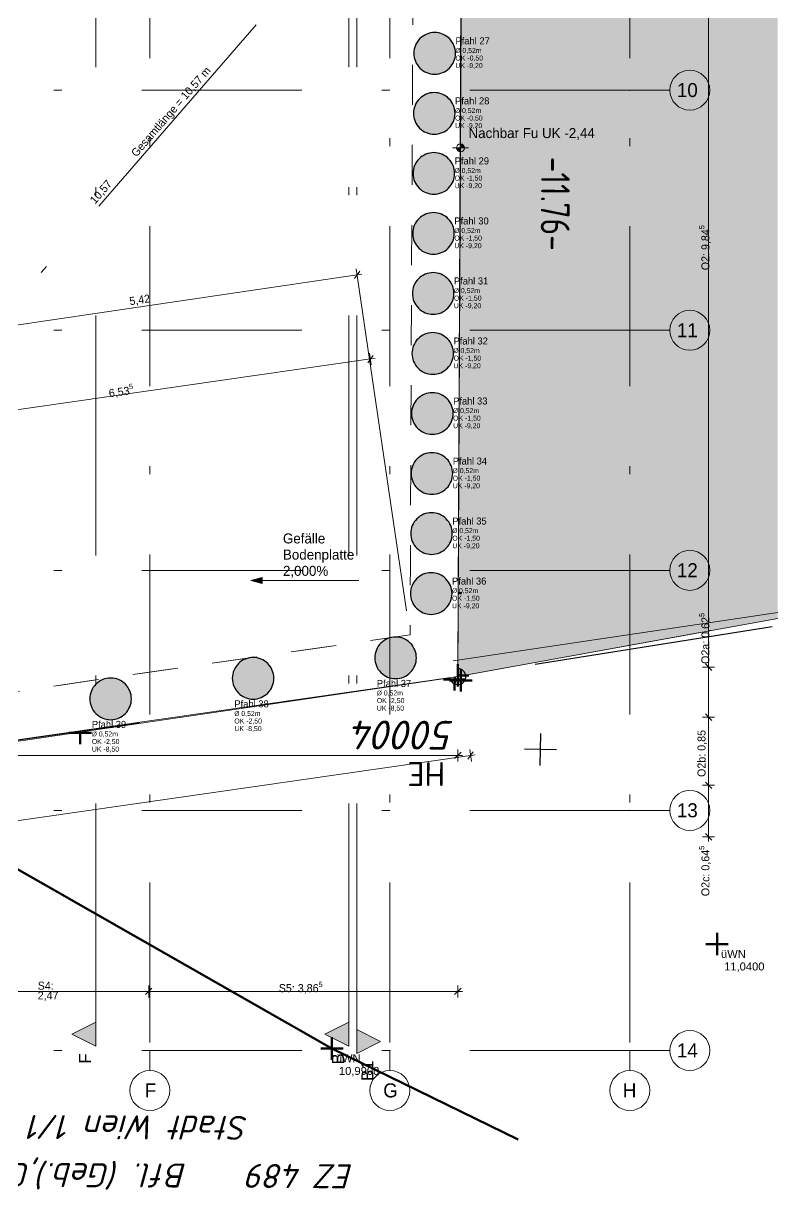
# Model space of a CAD drawing. Header units: metres. Extents: x -14 to 456, y -38 to 65.
# Drawn here: x 13.42 to 22.85, y -37.74 to -23.16 of the extents above; entities that cross this region are included whole.
import ezdxf

# ---------------------------------------------------------------- set-up
doc = ezdxf.new("R2010")
doc.units = ezdxf.units.M
doc.header["$MEASUREMENT"] = 0
for name, pattern in [('Achse', [0.004, 0.002, -0.001, 0, -0.001]), ('Grenzlinie', [0.008, 0.003, -0.005]), ('Kanal', [0.005, 0.003, -0.001, 0, -0.001]), ('Schnittlinie', [0.006, 0.003, -0.0015, 0, -0.0015]), ('Strichliert_1_-1', [2, 1, -1]), ('Untersicht', [0.001, 0.0005, -0.0005])]:
    doc.linetypes.add(name, pattern=pattern)
for name, color, linetype in [('-2._Grundriss Schickerschacht PP_3_000 Achsraster', 7, 'Continuous'), ('-2._Grundriss Schickerschacht PP_3_111 Bohrpfahl - ReGeBe', 7, 'Continuous'), ('-2._Grundriss Schickerschacht PP_3_260 Fundament', 7, 'Continuous'), ('-2._Grundriss Schickerschacht PP_3_611 Entwässerung', 7, 'Continuous'), ('-2._Grundriss Schickerschacht PP_3_725 Nachbarbebauung', 7, 'Continuous'), ('-2._Grundriss Schickerschacht PP_3_730_DKM_Grenzen', 7, 'Continuous'), ('-2._Grundriss Schickerschacht PP_3_851 Marker Schnitt', 7, 'Continuous'), ('-2._Grundriss Schickerschacht PP_3_910 Allgemein Lageplan Höhen', 7, 'Continuous'), ('-2._Grundriss Schickerschacht PP_3_950 Polierplan Bemaßung', 7, 'Continuous'), ('-2._Grundriss Schickerschacht PP_3_Bauwerke_Dachlinie', 7, 'Continuous'), ('-2._Grundriss Schickerschacht PP_3_Bauwerke_Mauer', 7, 'Continuous'), ('-2._Grundriss Schickerschacht PP_3_Bemaßen_Sperrmaß 2D', 7, 'Continuous'), ('-2._Grundriss Schickerschacht PP_3_Gelände_Geländepunkt', 7, 'Continuous'), ('-2._Grundriss Schickerschacht PP_3_Kataster Benützungsabschnitte_Straßenverkehrsanlage', 7, 'Continuous'), ('-2._Grundriss Schickerschacht PP_3_Kataster Grenzen_Gebäudegrenze (Hausgrenze) aus Luftbildauswertung', 7, 'Continuous'), ('-2._Grundriss Schickerschacht PP_3_Kataster Grenzen_Grundstücksgrenze', 7, 'Continuous'), ('-2._Grundriss Schickerschacht PP_3_Kataster Grenzpunkte_Grenzpunkt (GP) Hausecke', 7, 'Continuous'), ('-2._Grundriss Schickerschacht PP_3_Kataster Grenzpunkte_Grenzpunkt (GP) Hausecke_Kennzeichen', 7, 'Continuous'), ('-2._Grundriss Schickerschacht PP_3_Kataster Grenzpunkte_Grenzpunkt (GP) Hausecke_Punktnummer', 7, 'Continuous'), ('-2._Grundriss Schickerschacht PP_3_Kataster Grundstücke_Grundstück', 7, 'Continuous'), ('-2._Grundriss Schickerschacht PP_3_Kataster Grundstücke_Grundstück_Eigentümer', 7, 'Continuous'), ('-2._Grundriss Schickerschacht PP_3_Layout_Hektarmarke', 7, 'Continuous'), ('-2._Grundriss Schickerschacht PP_3_Neubau_840 Baulinien', 7, 'Continuous'), ('-2._Grundriss Schickerschacht PP_3_Straßenverkehr_Situationslinie', 7, 'Continuous')]:
    doc.layers.add(name, color=color, linetype=linetype)
doc.styles.add('ERSTELLTER_STIL_1', font='arial.ttf')
doc.styles.add('ERSTELLTER_STIL_2', font='isocpeur.ttf')
doc.styles.add('ERSTELLTER_STIL_3', font='isocpeur.ttf')
doc.styles.add('ERSTELLTER_STIL_4', font='isocpeur.ttf', dxfattribs={"width": 0.8})
doc.styles.add('ERSTELLTER_STIL_6', font='')
doc.styles.get('ERSTELLTER_STIL_6').set_extended_font_data('Eurostile')
doc.linetypes.add('Grenze Grundstück', pattern='A,0,[3,415_260415_PP_VA_1_1 -2 FDM1.Shx,S=0.00031746,R=0,X=0,Y=0],-0.04,0', length=0.04)

msp = doc.modelspace()

# ---------------------------------------------------------------- hatches: boundary and pattern name
at = {"layer": '-2._Grundriss Schickerschacht PP_3_111 Bohrpfahl - ReGeBe', "linetype": 'Continuous', "lineweight": 13, "true_color": 0x3f7f02}
for points in [[(18.3, -23.54, 0.414214), (18.56, -23.8, 0.414214), (18.82, -23.54, 0.414214), (18.56, -23.28, 0.414214)], [(18.295, -24.29, 0.414214), (18.555, -24.55, 0.414214), (18.815, -24.29, 0.414214), (18.555, -24.03, 0.414214)], [(18.29, -25.04, 0.414214), (18.55, -25.3, 0.414214), (18.81, -25.04, 0.414214), (18.55, -24.78, 0.414214)], [(18.286, -25.79, 0.414214), (18.546, -26.05, 0.414214), (18.806, -25.79, 0.414214), (18.546, -25.53, 0.414214)], [(18.281, -26.54, 0.414214), (18.541, -26.8, 0.414214), (18.801, -26.54, 0.414214), (18.541, -26.28, 0.414214)], [(18.276, -27.29, 0.414214), (18.536, -27.55, 0.414214), (18.796, -27.29, 0.414214), (18.536, -27.03, 0.414214)], [(18.271, -28.04, 0.414214), (18.531, -28.3, 0.414214), (18.791, -28.04, 0.414214), (18.531, -27.78, 0.414214)], [(18.266, -28.79, 0.414214), (18.526, -29.05, 0.414214), (18.786, -28.79, 0.414214), (18.526, -28.53, 0.414214)], [(18.261, -29.54, 0.414214), (18.521, -29.8, 0.414214), (18.781, -29.54, 0.414214), (18.521, -29.28, 0.414214)], [(18.257, -30.29, 0.414214), (18.517, -30.55, 0.414214), (18.777, -30.29, 0.414214), (18.517, -30.03, 0.414214)], [(17.812, -31.093, 0.414214), (18.072, -31.353, 0.414214), (18.332, -31.093, 0.414214), (18.072, -30.833, 0.414214)], [(16.03, -31.349, 0.414214), (16.29, -31.609, 0.414214), (16.55, -31.349, 0.414214), (16.29, -31.089, 0.414214)], [(14.249, -31.606, 0.414214), (14.509, -31.866, 0.414214), (14.769, -31.606, 0.414214), (14.509, -31.346, 0.414214)]]:
    msp.add_hatch(color=76, dxfattribs=at).paths.add_polyline_path(points)
at = {"layer": '-2._Grundriss Schickerschacht PP_3_725 Nachbarbebauung', "linetype": 'Continuous', "lineweight": 0, "true_color": 0x1f1f1f}
msp.add_hatch(color=250, dxfattribs=at).paths.add_polyline_path([(18.903, -19.57), (18.849, -31.328), (22.849, -30.601), (22.849, -17.21), (18.915, -17.794)])
at = {"layer": '-2._Grundriss Schickerschacht PP_3_851 Marker Schnitt', "linetype": 'Continuous', "lineweight": 0, "true_color": 0x000000}
for points in [[(14.325, -35.945), (14.325, -35.645), (14.025, -35.795)], [(17.485, -35.945), (17.485, -35.645), (17.185, -35.795)], [(17.585, -36.038), (17.885, -35.888), (17.585, -35.738)]]:
    msp.add_hatch(color=18, dxfattribs=at).paths.add_polyline_path(points)
at = {"layer": '-2._Grundriss Schickerschacht PP_3_Kataster Grundstücke_Grundstück', "linetype": 'Continuous', "lineweight": 13, "true_color": 0x949494}
for points in [[(18.883, -24.722), (18.833, -24.722), (18.837, -24.741), (18.848, -24.758), (18.864, -24.768), (18.883, -24.772)], [(18.883, -24.722), (18.933, -24.722), (18.929, -24.703), (18.919, -24.687), (18.902, -24.676), (18.883, -24.672)]]:
    msp.add_hatch(color=252, dxfattribs=at).paths.add_polyline_path(points)
at = {"layer": '-2._Grundriss Schickerschacht PP_3_Kataster Grundstücke_Grundstück_Eigentümer', "linetype": 'Continuous', "lineweight": 0, "true_color": 0x000000}
msp.add_hatch(color=18, dxfattribs=at).paths.add_polyline_path([(16.263, -30.128), (16.403, -30.166), (16.403, -30.091)])

# ---------------------------------------------------------------- linework, layer by layer
at = {"layer": '-2._Grundriss Schickerschacht PP_3_000 Achsraster', "color": 5, "linetype": 'Achse', "lineweight": 0, "ltscale": 1000}
for p, q in [((15, 3), (15, -36)), ((18, 3), (18, -36)), ((21, 3), (21, -36)), ((-1.5, -24), (21, -24)), ((21, -24), (21.5, -24)), ((-1.5, -27), (21, -27)), ((21, -27), (21.5, -27)), ((-1.5, -30), (21, -30)), ((21, -30), (21.5, -30)), ((-1.5, -33), (21, -33)), ((21, -33), (21.5, -33)), ((-1.5, -36), (21, -36)), ((15, -36), (15, -36.25)), ((18, -36), (18, -36.25)), ((21, -36), (21, -36.25)), ((21, -36), (21.5, -36))]:
    msp.add_line(p, q, dxfattribs=at)
at = {"layer": '-2._Grundriss Schickerschacht PP_3_000 Achsraster', "color": 5, "linetype": 'Continuous', "lineweight": 0, "ltscale": 1000}
for centre in [(21.75, -24), (21.75, -27), (21.75, -30), (21.75, -33), (21.75, -36), (15, -36.5), (18, -36.5), (21, -36.5)]:
    msp.add_circle(centre, 0.25, dxfattribs=at)
at = {"layer": '-2._Grundriss Schickerschacht PP_3_000 Achsraster', "color": 5, "linetype": 'Achse', "lineweight": 0, "ltscale": 1000}
for p in [(21, -24), (21, -24), (21, -27), (21, -27), (21, -30), (21, -30), (21, -33), (21, -33), (15, -36), (15, -36), (18, -36), (18, -36), (21, -36), (21, -36), (21, -36), (21, -36)]:
    msp.add_point(p, dxfattribs=at)
at = {"layer": '-2._Grundriss Schickerschacht PP_3_111 Bohrpfahl - ReGeBe', "color": 7, "linetype": 'Continuous', "lineweight": 25, "ltscale": 1000, "flags": 128}
for points in [[(18.3, -23.54, 0.414214), (18.56, -23.8, 0.414214), (18.82, -23.54, 0.414214), (18.56, -23.28, 0.414214)], [(18.295, -24.29, 0.414214), (18.555, -24.55, 0.414214), (18.815, -24.29, 0.414214), (18.555, -24.03, 0.414214)], [(18.29, -25.04, 0.414214), (18.55, -25.3, 0.414214), (18.81, -25.04, 0.414214), (18.55, -24.78, 0.414214)], [(18.286, -25.79, 0.414214), (18.546, -26.05, 0.414214), (18.806, -25.79, 0.414214), (18.546, -25.53, 0.414214)], [(18.281, -26.54, 0.414214), (18.541, -26.8, 0.414214), (18.801, -26.54, 0.414214), (18.541, -26.28, 0.414214)], [(18.276, -27.29, 0.414214), (18.536, -27.55, 0.414214), (18.796, -27.29, 0.414214), (18.536, -27.03, 0.414214)], [(18.271, -28.04, 0.414214), (18.531, -28.3, 0.414214), (18.791, -28.04, 0.414214), (18.531, -27.78, 0.414214)], [(18.266, -28.79, 0.414214), (18.526, -29.05, 0.414214), (18.786, -28.79, 0.414214), (18.526, -28.53, 0.414214)], [(18.261, -29.54, 0.414214), (18.521, -29.8, 0.414214), (18.781, -29.54, 0.414214), (18.521, -29.28, 0.414214)], [(18.257, -30.29, 0.414214), (18.517, -30.55, 0.414214), (18.777, -30.29, 0.414214), (18.517, -30.03, 0.414214)], [(17.812, -31.093, 0.414214), (18.072, -31.353, 0.414214), (18.332, -31.093, 0.414214), (18.072, -30.833, 0.414214)], [(16.03, -31.349, 0.414214), (16.29, -31.609, 0.414214), (16.55, -31.349, 0.414214), (16.29, -31.089, 0.414214)], [(14.249, -31.606, 0.414214), (14.509, -31.866, 0.414214), (14.769, -31.606, 0.414214), (14.509, -31.346, 0.414214)]]:
    msp.add_lwpolyline(points, format="xyb", close=True, dxfattribs=at)
at = {"layer": '-2._Grundriss Schickerschacht PP_3_260 Fundament', "color": 8, "linetype": 'Untersicht', "lineweight": 13, "ltscale": 1000, "flags": 128}
for points in [[(18.343, -12.685), (18.341, -13.085), (18.335, -14.997), (18.293, -21.453), (18.256, -29.977), (18.252, -30.805)], [(18.252, -30.805), (11.883, -31.721)], [(11.883, -31.722), (18.252, -30.806)], [(18.252, -30.806), (18.252, -30.805)]]:
    msp.add_lwpolyline(points, dxfattribs=at)
at = {"layer": '-2._Grundriss Schickerschacht PP_3_611 Entwässerung', "color": 171, "linetype": 'Kanal', "lineweight": 13, "ltscale": 1000, "true_color": 0x6c6cff}
msp.add_line((11.022, -29.303), (17.942, -21.318), dxfattribs=at)
at = {"layer": '-2._Grundriss Schickerschacht PP_3_725 Nachbarbebauung', "color": 8, "linetype": 'Continuous', "lineweight": 13, "ltscale": 1000, "flags": 128}
msp.add_lwpolyline([(22.849, -17.21), (18.915, -17.794), (18.903, -19.57), (18.849, -31.328), (22.849, -30.601)], dxfattribs=at)
at = {"layer": '-2._Grundriss Schickerschacht PP_3_730_DKM_Grenzen', "color": 8, "linetype": 'Continuous', "lineweight": 13, "ltscale": 1000, "flags": 128}
msp.add_lwpolyline([(18.793, -31.13), (22.849, -30.526)], dxfattribs=at)
at = {"layer": '-2._Grundriss Schickerschacht PP_3_851 Marker Schnitt', "color": 7, "linetype": 'Schnittlinie', "lineweight": 13, "ltscale": 1000}
for p, q in [((14.325, 3.686), (14.325, -35.645)), ((17.485, 3.686), (17.485, -35.645)), ((17.585, 3.686), (17.585, -35.738))]:
    msp.add_line(p, q, dxfattribs=at)
at = {"layer": '-2._Grundriss Schickerschacht PP_3_851 Marker Schnitt', "color": 7, "linetype": 'Continuous', "lineweight": 13, "ltscale": 1000, "flags": 128}
for points in [[(14.325, -35.945), (14.325, -35.645), (14.025, -35.795)], [(17.485, -35.945), (17.485, -35.645), (17.185, -35.795)], [(17.585, -36.038), (17.585, -35.738), (17.885, -35.888)]]:
    msp.add_lwpolyline(points, close=True, dxfattribs=at)
at = {"layer": '-2._Grundriss Schickerschacht PP_3_910 Allgemein Lageplan Höhen', "color": 7, "linetype": 'Continuous', "lineweight": 13, "ltscale": 1000}
for p, q in [((22.04, -34.67), (22.14, -34.67)), ((22.09, -34.72), (22.09, -34.62)), ((17.224, -35.975), (17.324, -35.975)), ((17.274, -36.025), (17.274, -35.925))]:
    msp.add_line(p, q, dxfattribs=at)
at = {"layer": '-2._Grundriss Schickerschacht PP_3_Bauwerke_Dachlinie', "color": 112, "linetype": 'Strichliert_1_-1', "lineweight": 13, "ltscale": 1000, "true_color": 0x00cd60}
msp.add_line((18.75, -31.343), (17.825, -31.478), dxfattribs=at)
at = {"layer": '-2._Grundriss Schickerschacht PP_3_Bauwerke_Mauer', "color": 7, "linetype": 'Continuous', "lineweight": 13, "ltscale": 1000, "true_color": 0xefefef, "flags": 128}
msp.add_lwpolyline([(18.639, -31.359), (18.639, -31.358)], dxfattribs=at)
at = {"layer": '-2._Grundriss Schickerschacht PP_3_Gelände_Geländepunkt', "color": 7, "linetype": 'Continuous', "lineweight": 50, "ltscale": 1000}
for p, q in [((18.853, -30.284), (18.895, -30.284)), ((18.85, -31.173), (18.848, -31.453)), ((18.811, -31.333), (18.81, -31.503)), ((18.849, -31.313), (18.989, -31.313)), ((18.888, -31.236), (18.886, -31.516)), ((18.671, -31.362), (18.951, -31.364)), ((18.747, -31.375), (19.027, -31.376)), ((13.988, -32.031), (14.268, -32.032)), ((14.128, -32.006), (14.128, -32.172)), ((22.091, -34.53), (22.09, -34.81)), ((21.95, -34.67), (22.23, -34.671)), ((17.275, -35.835), (17.274, -36.115)), ((17.135, -35.974), (17.415, -35.976))]:
    msp.add_line(p, q, dxfattribs=at)
at = {"layer": '-2._Grundriss Schickerschacht PP_3_Kataster Benützungsabschnitte_Straßenverkehrsanlage', "color": 1, "linetype": 'Grenzlinie', "lineweight": 25, "ltscale": 1000, "true_color": 0xfb0106, "flags": 128}
msp.add_lwpolyline([(-3.934, -34.626), (0.066, -34.027), (18.849, -31.328), (22.849, -30.69)], dxfattribs=at)
at = {"layer": '-2._Grundriss Schickerschacht PP_3_Kataster Grenzen_Gebäudegrenze (Hausgrenze) aus Luftbildauswertung', "color": 7, "linetype": 'Schnittlinie', "lineweight": 13, "ltscale": 1000, "true_color": 0xefefef}
msp.add_line((18.876, -25.124), (18.878, -25.123), dxfattribs=at)
at = {"layer": '-2._Grundriss Schickerschacht PP_3_Kataster Grenzen_Grundstücksgrenze', "color": 8, "linetype": 'Continuous', "lineweight": 13, "ltscale": 1000}
for p, q in [((18.849, -31.228), (18.903, -19.67)), ((18.75, -31.343), (6.278, -33.17))]:
    msp.add_line(p, q, dxfattribs=at)
at = {"layer": '-2._Grundriss Schickerschacht PP_3_Kataster Grenzen_Grundstücksgrenze', "color": 8, "linetype": 'Schnittlinie', "lineweight": 13, "ltscale": 1000}
msp.add_line((18.947, -31.31), (22.849, -30.601), dxfattribs=at)
at = {"layer": '-2._Grundriss Schickerschacht PP_3_Kataster Grenzpunkte_Grenzpunkt (GP) Hausecke', "color": 7, "linetype": 'Continuous', "lineweight": 25, "ltscale": 1000}
msp.add_arc((18.849, -31.328), 0.1, 188.1752, 89.7457, dxfattribs=at)
at = {"layer": '-2._Grundriss Schickerschacht PP_3_Kataster Grundstücke_Grundstück', "color": 1, "linetype": 'Continuous', "lineweight": 13, "ltscale": 1000, "true_color": 0xfb0106}
for p, q in [((21.985, -31.21), (21.985, -21.365)), ((21.945, -31.17), (22.025, -31.25)), ((22.06, -31.21), (21.91, -31.21)), ((21.985, -31.835), (21.985, -31.21)), ((22.06, -31.835), (21.91, -31.835)), ((21.945, -31.795), (22.025, -31.875)), ((21.985, -32.685), (21.985, -31.835)), ((0.065, -32.312), (18.85, -32.312)), ((0.305, -35.001), (19.009, -32.313)), ((18.81, -32.352), (18.89, -32.272)), ((18.85, -32.387), (18.85, -32.237)), ((18.85, -32.312), (18.91, -32.312)), ((18.975, -32.358), (19.042, -32.268)), ((19.019, -32.387), (18.998, -32.239)), ((19.009, -32.313), (19.068, -32.304)), ((21.945, -32.645), (22.025, -32.725)), ((22.06, -32.685), (21.91, -32.685)), ((21.985, -33.33), (21.985, -32.685)), ((22.06, -33.33), (21.91, -33.33)), ((21.945, -33.29), (22.025, -33.37)), ((21.985, -33.39), (21.985, -33.33)), ((12.515, -35.261), (14.985, -35.261)), ((15.025, -35.221), (14.945, -35.301)), ((14.985, -35.336), (14.985, -35.186)), ((14.985, -35.261), (18.85, -35.261)), ((18.81, -35.301), (18.89, -35.221)), ((18.85, -35.336), (18.85, -35.186)), ((18.85, -35.261), (18.91, -35.261))]:
    msp.add_line(p, q, dxfattribs=at)
at = {"layer": '-2._Grundriss Schickerschacht PP_3_Kataster Grundstücke_Grundstück', "color": 252, "linetype": 'Continuous', "lineweight": 13, "ltscale": 1000, "true_color": 0x949494}
for p, q in [((18.883, -24.822), (18.883, -24.622)), ((18.783, -24.722), (18.983, -24.722))]:
    msp.add_line(p, q, dxfattribs=at)
at = {"layer": '-2._Grundriss Schickerschacht PP_3_Kataster Grundstücke_Grundstück', "color": 7, "linetype": 'Continuous', "lineweight": 13, "ltscale": 1000}
for p, q in [((12.227, -27.099), (17.59, -26.309)), ((17.556, -26.354), (17.624, -26.263)), ((18.209, -30.508), (17.579, -26.234)), ((17.59, -26.309), (17.649, -26.3)), ((17.757, -27.359), (11.288, -28.289)), ((17.723, -27.405), (17.791, -27.314)), ((17.746, -27.285), (17.768, -27.433)), ((17.816, -27.351), (17.757, -27.359))]:
    msp.add_line(p, q, dxfattribs=at)
at = {"layer": '-2._Grundriss Schickerschacht PP_3_Kataster Grundstücke_Grundstück', "color": 252, "linetype": 'Continuous', "lineweight": 13, "ltscale": 1000, "true_color": 0x949494}
msp.add_circle((18.883, -24.722), 0.05, dxfattribs=at)
at = {"layer": '-2._Grundriss Schickerschacht PP_3_Kataster Grundstücke_Grundstück_Eigentümer', "color": 7, "linetype": 'Continuous', "lineweight": 13, "ltscale": 1000}
for p, q in [((16.263, -30.128), (16.403, -30.091)), ((16.263, -30.128), (16.403, -30.166)), ((16.403, -30.091), (16.403, -30.166)), ((16.403, -30.128), (16.463, -30.128)), ((16.463, -30.128), (16.663, -30.128)), ((16.663, -30.128), (17.613, -30.128))]:
    msp.add_line(p, q, dxfattribs=at)
at = {"layer": '-2._Grundriss Schickerschacht PP_3_Layout_Hektarmarke', "color": 7, "linetype": 'Continuous', "lineweight": 25, "ltscale": 1000}
for p, q in [((19.879, -32.44), (19.886, -32.04)), ((20.083, -32.243), (19.683, -32.236))]:
    msp.add_line(p, q, dxfattribs=at)
at = {"layer": '-2._Grundriss Schickerschacht PP_3_Neubau_840 Baulinien', "color": 76, "linetype": 'Grenze Grundstück', "lineweight": 13, "ltscale": 1000, "true_color": 0x3f7f02, "flags": 128}
msp.add_lwpolyline([(0, 0), (18.985, -0.001), (18.935, -15), (18.9, -21.365), (18.85, -31.325), (0.066, -34.027), (0.065, -21.365), (0.055, -15)], close=True, dxfattribs=at)
at = {"layer": '-2._Grundriss Schickerschacht PP_3_Straßenverkehr_Situationslinie', "color": 7, "linetype": 'Continuous', "lineweight": 50, "ltscale": 1000}
for p, q in [((17.275, -35.975), (12.62, -33.327)), ((19.602, -37.114), (17.275, -35.975))]:
    msp.add_line(p, q, dxfattribs=at)

# ---------------------------------------------------------------- texts
at = {"layer": '-2._Grundriss Schickerschacht PP_3_000 Achsraster', "color": 5, "linetype": 'Continuous', "lineweight": 0, "char_height": 0.175, "attachment_point": 1, "style": 'ERSTELLTER_STIL_6'}
for s, insert in [('\\A1;{\\pql;\\pt0;\\fEurostile|b0|i0|c0|p0;\\W1.000000;10}', (21.589, -23.911)), ('\\A1;{\\pql;\\pt0;\\fEurostile|b0|i0|c0|p0;\\W1.000000;11}', (21.589, -26.912)), ('\\A1;{\\pql;\\pt0;\\fEurostile|b0|i0|c0|p0;\\W1.000000;12}', (21.589, -29.911)), ('\\A1;{\\pql;\\pt0;\\fEurostile|b0|i0|c0|p0;\\W1.000000;13}', (21.589, -32.911)), ('\\A1;{\\pql;\\pt0;\\fEurostile|b0|i0|c0|p0;\\W1.000000;14}', (21.589, -35.912)), ('\\A1;{\\pql;\\pt0;\\fEurostile|b0|i0|c0|p0;\\W1.000000;F}', (14.936, -36.412)), ('\\A1;{\\pql;\\pt0;\\fEurostile|b0|i0|c0|p0;\\W1.000000;G}', (17.917, -36.411)), ('\\A1;{\\pql;\\pt0;\\fEurostile|b0|i0|c0|p0;\\W1.000000;H}', (20.913, -36.412))]:
    msp.add_mtext(s, dxfattribs=dict(at, insert=insert))
at = {"layer": '-2._Grundriss Schickerschacht PP_3_611 Entwässerung', "color": 171, "linetype": 'Continuous', "lineweight": 13, "true_color": 0x6c6cff, "char_height": 0.1, "attachment_point": 7, "rotation": 49.0817, "style": 'ERSTELLTER_STIL_6'}
for s, insert in [('\\A1;{\\pql;\\fEurostile|b0|i0|c0|p0;\\W1.000000;Gesamtlänge = 10,57 m}', (14.854, -24.862)), ('\\A1;{\\pql;\\fEurostile|b0|i0|c0|p0;\\W1.000000;10,57}', (14.329, -25.442))]:
    msp.add_mtext(s, dxfattribs=dict(at, insert=insert))
at = {"layer": '-2._Grundriss Schickerschacht PP_3_851 Marker Schnitt', "color": 7, "linetype": 'Continuous', "lineweight": 13, "char_height": 0.15, "rotation": 90, "style": 'ERSTELLTER_STIL_1'}
for s, insert, attachment_point in [('\\A1;{\\pqr;\\pt0;\\fArial|b0|i0|c0|p0;\\W1.000000;F}', (14.265, -36.035), 9), ('\\A1;{\\pqr;\\pt0;\\fArial|b0|i0|c0|p0;\\W1.000000;B}', (17.425, -36.035), 9), ('\\A1;{\\pql;\\pt0;\\fArial|b0|i0|c0|p0;\\W1.000000;B1}', (17.795, -36.38), 7)]:
    msp.add_mtext(s, dxfattribs=dict(at, insert=insert, attachment_point=attachment_point))
at = {"layer": '-2._Grundriss Schickerschacht PP_3_910 Allgemein Lageplan Höhen', "color": 7, "linetype": 'Continuous', "lineweight": 13, "char_height": 0.1, "attachment_point": 1, "style": 'ERSTELLTER_STIL_1'}
for s, insert in [('\\A1;{\\pql;\\fArial|b0|i0|c0|p0;\\W1.000000;üWN}', (22.14, -34.743)), ('\\A1;{\\pql;\\fArial|b0|i0|c0|p0;\\W1.000000; 11,0400}', (22.14, -34.9)), ('\\A1;{\\pql;\\fArial|b0|i0|c0|p0;\\W1.000000;üWN}', (17.324, -36.048)), ('\\A1;{\\pql;\\fArial|b0|i0|c0|p0;\\W1.000000; 10,9900}', (17.324, -36.205))]:
    msp.add_mtext(s, dxfattribs=dict(at, insert=insert))
at = {"layer": '-2._Grundriss Schickerschacht PP_3_950 Polierplan Bemaßung', "color": 252, "linetype": 'Continuous', "lineweight": 13, "true_color": 0x949494, "insert": (18.983, -24.622), "char_height": 0.125, "width": 1.65583, "attachment_point": 7, "style": 'ERSTELLTER_STIL_6'}
msp.add_mtext('\\A1;{\\pql;\\fEurostile|b0|i0|c0|p0;\\W1.000000;Nachbar Fu UK -2,44}', dxfattribs=at)
at = {"layer": '-2._Grundriss Schickerschacht PP_3_950 Polierplan Bemaßung', "color": 7, "linetype": 'Continuous', "lineweight": 13, "insert": (14.754, -26.706), "char_height": 0.1, "width": 0.30637, "attachment_point": 7, "rotation": 8.3812, "style": 'ERSTELLTER_STIL_6'}
msp.add_mtext('\\A1;{\\pql;\\fEurostile|b0|i0|c0|p0;\\W1.000000;5,42}', dxfattribs=at)
at = {"layer": '-2._Grundriss Schickerschacht PP_3_950 Polierplan Bemaßung', "color": 1, "linetype": 'Continuous', "lineweight": 13, "true_color": 0xfb0106, "insert": (21.965, -32.582), "char_height": 0.1, "width": 0.64453, "attachment_point": 7, "rotation": 90, "style": 'ERSTELLTER_STIL_6'}
msp.add_mtext('\\A1;{\\pql;\\fEurostile|b0|i0|c0|p0;\\W1.000000;O2b: 0,85}', dxfattribs=at)
at = {"layer": '-2._Grundriss Schickerschacht PP_3_950 Polierplan Bemaßung', "color": 1, "linetype": 'Continuous', "lineweight": 13, "true_color": 0xfb0106, "char_height": 0.1, "attachment_point": 7, "style": 'ERSTELLTER_STIL_6'}
for s, insert, width in [('\\A1;{\\pql;\\fEurostile|b0|i0|c0|p0;\\W1.000000;S4:}', (13.597, -35.241), 0.2083), ('\\A1;{\\pql;\\fEurostile|b0|i0|c0|p0;\\W1.000000;2,47}', (13.597, -35.381), 0.30637)]:
    msp.add_mtext(s, dxfattribs=dict(at, insert=insert, width=width))
at = {"layer": '-2._Grundriss Schickerschacht PP_3_Bemaßen_Sperrmaß 2D', "color": 7, "linetype": 'Continuous', "lineweight": 25, "insert": (20.068, -25.42), "char_height": 0.36, "attachment_point": 5, "rotation": 269.7328, "style": 'ERSTELLTER_STIL_4'}
msp.add_mtext('\\A1;{\\pqc;\\fISOCPEUR|b0|i0|c0|p0;\\W0.800000;-11.76-}', dxfattribs=at)
at = {"layer": '-2._Grundriss Schickerschacht PP_3_Kataster Grenzpunkte_Grenzpunkt (GP) Hausecke_Kennzeichen', "color": 7, "linetype": 'Continuous', "lineweight": 25, "insert": (18.693, -32.396), "char_height": 0.3, "attachment_point": 7, "rotation": 179.7403, "style": 'ERSTELLTER_STIL_3'}
msp.add_mtext('\\A1;{\\pql;\\fISOCPEUR|b0|i0|c0|p0;\\W1.000000;HE}', dxfattribs=at)
at = {"layer": '-2._Grundriss Schickerschacht PP_3_Kataster Grenzpunkte_Grenzpunkt (GP) Hausecke_Punktnummer', "color": 7, "linetype": 'Continuous', "lineweight": 25, "insert": (18.817, -31.881), "char_height": 0.36, "attachment_point": 7, "rotation": 179.7403, "style": 'ERSTELLTER_STIL_2'}
msp.add_mtext('\\A1;{\\pql;\\fISOCPEUR|b0|i1|c0|p0;\\W1.000000;50004}', dxfattribs=at)
at = {"layer": '-2._Grundriss Schickerschacht PP_3_Kataster Grundstücke_Grundstück', "color": 7, "linetype": 'Continuous', "lineweight": 13, "char_height": 0.0875, "line_spacing_factor": 0.907049, "style": 'ERSTELLTER_STIL_6'}
for s, insert, attachment_point in [('\\A1;{\\pql;\\fEurostile|b0|i0|c0|p0;\\W1.000000;Pfahl 27\\P\\pql;\\fEurostile|b0|i0|c0|p0;\\H0.672269x;\\W1.000000;Ø\\fEurostile|b0|i0|c0|p0;\\H1.062500x;\\W1.000000; \\fEurostile|b0|i0|c0|p0;\\W1.000000;0,52\\fEurostile|b0|i0|c0|p0;\\W1.000000;m\\P\\pql;\\fEurostile|b0|i0|c0|p0;\\W1.000000;OK \\fEurostile|b0|i0|c0|p0;\\W1.000000;-0,50\\P\\pql;\\fEurostile|b0|i0|c0|p0;\\W1.000000;UK \\fEurostile|b0|i0|c0|p0;\\W1.000000;-9,20}', (18.82, -23.538), 4), ('\\A1;{\\pql;\\fEurostile|b0|i0|c0|p0;\\W1.000000;Pfahl 28\\P\\pql;\\fEurostile|b0|i0|c0|p0;\\H0.672269x;\\W1.000000;Ø\\fEurostile|b0|i0|c0|p0;\\H1.062500x;\\W1.000000; \\fEurostile|b0|i0|c0|p0;\\W1.000000;0,52\\fEurostile|b0|i0|c0|p0;\\W1.000000;m\\P\\pql;\\fEurostile|b0|i0|c0|p0;\\W1.000000;OK \\fEurostile|b0|i0|c0|p0;\\W1.000000;-0,50\\P\\pql;\\fEurostile|b0|i0|c0|p0;\\W1.000000;UK \\fEurostile|b0|i0|c0|p0;\\W1.000000;-9,20}', (18.815, -24.288), 4), ('\\A1;{\\pql;\\fEurostile|b0|i0|c0|p0;\\W1.000000;Pfahl 29\\P\\pql;\\fEurostile|b0|i0|c0|p0;\\H0.672269x;\\W1.000000;Ø\\fEurostile|b0|i0|c0|p0;\\H1.062500x;\\W1.000000; \\fEurostile|b0|i0|c0|p0;\\W1.000000;0,52\\fEurostile|b0|i0|c0|p0;\\W1.000000;m\\P\\pql;\\fEurostile|b0|i0|c0|p0;\\W1.000000;OK \\fEurostile|b0|i0|c0|p0;\\W1.000000;-1,50\\P\\pql;\\fEurostile|b0|i0|c0|p0;\\W1.000000;UK \\fEurostile|b0|i0|c0|p0;\\W1.000000;-9,20}', (18.81, -25.038), 4), ('\\A1;{\\pql;\\fEurostile|b0|i0|c0|p0;\\W1.000000;Pfahl 30\\P\\pql;\\fEurostile|b0|i0|c0|p0;\\H0.672269x;\\W1.000000;Ø\\fEurostile|b0|i0|c0|p0;\\H1.062500x;\\W1.000000; \\fEurostile|b0|i0|c0|p0;\\W1.000000;0,52\\fEurostile|b0|i0|c0|p0;\\W1.000000;m\\P\\pql;\\fEurostile|b0|i0|c0|p0;\\W1.000000;OK \\fEurostile|b0|i0|c0|p0;\\W1.000000;-1,50\\P\\pql;\\fEurostile|b0|i0|c0|p0;\\W1.000000;UK \\fEurostile|b0|i0|c0|p0;\\W1.000000;-9,20}', (18.806, -25.788), 4), ('\\A1;{\\pql;\\fEurostile|b0|i0|c0|p0;\\W1.000000;Pfahl 31\\P\\pql;\\fEurostile|b0|i0|c0|p0;\\H0.672269x;\\W1.000000;Ø\\fEurostile|b0|i0|c0|p0;\\H1.062500x;\\W1.000000; \\fEurostile|b0|i0|c0|p0;\\W1.000000;0,52\\fEurostile|b0|i0|c0|p0;\\W1.000000;m\\P\\pql;\\fEurostile|b0|i0|c0|p0;\\W1.000000;OK \\fEurostile|b0|i0|c0|p0;\\W1.000000;-1,50\\P\\pql;\\fEurostile|b0|i0|c0|p0;\\W1.000000;UK \\fEurostile|b0|i0|c0|p0;\\W1.000000;-9,20}', (18.801, -26.538), 4), ('\\A1;{\\pql;\\fEurostile|b0|i0|c0|p0;\\W1.000000;Pfahl 32\\P\\pql;\\fEurostile|b0|i0|c0|p0;\\H0.672269x;\\W1.000000;Ø\\fEurostile|b0|i0|c0|p0;\\H1.062500x;\\W1.000000; \\fEurostile|b0|i0|c0|p0;\\W1.000000;0,52\\fEurostile|b0|i0|c0|p0;\\W1.000000;m\\P\\pql;\\fEurostile|b0|i0|c0|p0;\\W1.000000;OK \\fEurostile|b0|i0|c0|p0;\\W1.000000;-1,50\\P\\pql;\\fEurostile|b0|i0|c0|p0;\\W1.000000;UK \\fEurostile|b0|i0|c0|p0;\\W1.000000;-9,20}', (18.796, -27.288), 4), ('\\A1;{\\pql;\\fEurostile|b0|i0|c0|p0;\\W1.000000;Pfahl 33\\P\\pql;\\fEurostile|b0|i0|c0|p0;\\H0.672269x;\\W1.000000;Ø\\fEurostile|b0|i0|c0|p0;\\H1.062500x;\\W1.000000; \\fEurostile|b0|i0|c0|p0;\\W1.000000;0,52\\fEurostile|b0|i0|c0|p0;\\W1.000000;m\\P\\pql;\\fEurostile|b0|i0|c0|p0;\\W1.000000;OK \\fEurostile|b0|i0|c0|p0;\\W1.000000;-1,50\\P\\pql;\\fEurostile|b0|i0|c0|p0;\\W1.000000;UK \\fEurostile|b0|i0|c0|p0;\\W1.000000;-9,20}', (18.791, -28.038), 4), ('\\A1;{\\pql;\\fEurostile|b0|i0|c0|p0;\\W1.000000;Pfahl 34\\P\\pql;\\fEurostile|b0|i0|c0|p0;\\H0.672269x;\\W1.000000;Ø\\fEurostile|b0|i0|c0|p0;\\H1.062500x;\\W1.000000; \\fEurostile|b0|i0|c0|p0;\\W1.000000;0,52\\fEurostile|b0|i0|c0|p0;\\W1.000000;m\\P\\pql;\\fEurostile|b0|i0|c0|p0;\\W1.000000;OK \\fEurostile|b0|i0|c0|p0;\\W1.000000;-1,50\\P\\pql;\\fEurostile|b0|i0|c0|p0;\\W1.000000;UK \\fEurostile|b0|i0|c0|p0;\\W1.000000;-9,20}', (18.786, -28.788), 4), ('\\A1;{\\pql;\\fEurostile|b0|i0|c0|p0;\\W1.000000;Pfahl 35\\P\\pql;\\fEurostile|b0|i0|c0|p0;\\H0.672269x;\\W1.000000;Ø\\fEurostile|b0|i0|c0|p0;\\H1.062500x;\\W1.000000; \\fEurostile|b0|i0|c0|p0;\\W1.000000;0,52\\fEurostile|b0|i0|c0|p0;\\W1.000000;m\\P\\pql;\\fEurostile|b0|i0|c0|p0;\\W1.000000;OK \\fEurostile|b0|i0|c0|p0;\\W1.000000;-1,50\\P\\pql;\\fEurostile|b0|i0|c0|p0;\\W1.000000;UK \\fEurostile|b0|i0|c0|p0;\\W1.000000;-9,20}', (18.781, -29.538), 4), ('\\A1;{\\pql;\\fEurostile|b0|i0|c0|p0;\\W1.000000;Pfahl 36\\P\\pql;\\fEurostile|b0|i0|c0|p0;\\H0.672269x;\\W1.000000;Ø\\fEurostile|b0|i0|c0|p0;\\H1.062500x;\\W1.000000; \\fEurostile|b0|i0|c0|p0;\\W1.000000;0,52\\fEurostile|b0|i0|c0|p0;\\W1.000000;m\\P\\pql;\\fEurostile|b0|i0|c0|p0;\\W1.000000;OK \\fEurostile|b0|i0|c0|p0;\\W1.000000;-1,50\\P\\pql;\\fEurostile|b0|i0|c0|p0;\\W1.000000;UK \\fEurostile|b0|i0|c0|p0;\\W1.000000;-9,20}', (18.777, -30.288), 4), ('\\A1;{\\pql;\\fEurostile|b0|i0|c0|p0;\\W1.000000;Pfahl 37\\P\\pql;\\fEurostile|b0|i0|c0|p0;\\H0.672269x;\\W1.000000;Ø\\fEurostile|b0|i0|c0|p0;\\H1.062500x;\\W1.000000; \\fEurostile|b0|i0|c0|p0;\\W1.000000;0,52\\fEurostile|b0|i0|c0|p0;\\W1.000000;m\\P\\pql;\\fEurostile|b0|i0|c0|p0;\\W1.000000;OK \\fEurostile|b0|i0|c0|p0;\\W1.000000;-2,50\\P\\pql;\\fEurostile|b0|i0|c0|p0;\\W1.000000;UK \\fEurostile|b0|i0|c0|p0;\\W1.000000;-8,50}', (17.837, -31.369), 1), ('\\A1;{\\pql;\\fEurostile|b0|i0|c0|p0;\\W1.000000;Pfahl 38\\P\\pql;\\fEurostile|b0|i0|c0|p0;\\H0.672269x;\\W1.000000;Ø\\fEurostile|b0|i0|c0|p0;\\H1.062500x;\\W1.000000; \\fEurostile|b0|i0|c0|p0;\\W1.000000;0,52\\fEurostile|b0|i0|c0|p0;\\W1.000000;m\\P\\pql;\\fEurostile|b0|i0|c0|p0;\\W1.000000;OK \\fEurostile|b0|i0|c0|p0;\\W1.000000;-2,50\\P\\pql;\\fEurostile|b0|i0|c0|p0;\\W1.000000;UK \\fEurostile|b0|i0|c0|p0;\\W1.000000;-8,50}', (16.056, -31.625), 1), ('\\A1;{\\pql;\\fEurostile|b0|i0|c0|p0;\\W1.000000;Pfahl 39\\P\\pql;\\fEurostile|b0|i0|c0|p0;\\H0.672269x;\\W1.000000;Ø\\fEurostile|b0|i0|c0|p0;\\H1.062500x;\\W1.000000; \\fEurostile|b0|i0|c0|p0;\\W1.000000;0,52\\fEurostile|b0|i0|c0|p0;\\W1.000000;m\\P\\pql;\\fEurostile|b0|i0|c0|p0;\\W1.000000;OK \\fEurostile|b0|i0|c0|p0;\\W1.000000;-2,50\\P\\pql;\\fEurostile|b0|i0|c0|p0;\\W1.000000;UK \\fEurostile|b0|i0|c0|p0;\\W1.000000;-8,50}', (14.274, -31.881), 1)]:
    msp.add_mtext(s, dxfattribs=dict(at, insert=insert, attachment_point=attachment_point))
at = {"layer": '-2._Grundriss Schickerschacht PP_3_Kataster Grundstücke_Grundstück', "color": 1, "linetype": 'Continuous', "lineweight": 13, "true_color": 0xfb0106, "char_height": 0.1, "attachment_point": 7, "rotation": 90, "style": 'ERSTELLTER_STIL_6'}
for s, insert in [('\\A1;{\\pql;\\fEurostile|b0|i0|c0|p0;\\W1.000000;O2: 9,84\\fEurostile|b0|i0|c0|p0;\\W1.000000;\\A1{\\H.66x;\\S5^  ;}}', (22.024, -26.25)), ('\\A1;{\\pql;\\fEurostile|b0|i0|c0|p0;\\W1.000000;O2a: 0,62\\fEurostile|b0|i0|c0|p0;\\W1.000000;\\A1{\\H.66x;\\S5^  ;}}', (22.024, -31.17)), ('\\A1;{\\pql;\\fEurostile|b0|i0|c0|p0;\\W1.000000;O2c: 0,64\\fEurostile|b0|i0|c0|p0;\\W1.000000;\\A1{\\H.66x;\\S5^  ;}}', (22.024, -34.072))]:
    msp.add_mtext(s, dxfattribs=dict(at, insert=insert))
at = {"layer": '-2._Grundriss Schickerschacht PP_3_Kataster Grundstücke_Grundstück', "color": 7, "linetype": 'Continuous', "lineweight": 13, "insert": (14.498, -27.867), "char_height": 0.1, "attachment_point": 7, "rotation": 8.1813, "style": 'ERSTELLTER_STIL_6'}
msp.add_mtext('\\A1;{\\pql;\\fEurostile|b0|i0|c0|p0;\\W1.000000;6,53\\fEurostile|b0|i0|c0|p0;\\W1.000000;\\A1{\\H.66x;\\S5^  ;}}', dxfattribs=at)
at = {"layer": '-2._Grundriss Schickerschacht PP_3_Kataster Grundstücke_Grundstück', "color": 1, "linetype": 'Continuous', "lineweight": 13, "true_color": 0xfb0106, "insert": (16.611, -35.3), "char_height": 0.1, "attachment_point": 7, "style": 'ERSTELLTER_STIL_6'}
msp.add_mtext('\\A1;{\\pql;\\fEurostile|b0|i0|c0|p0;\\W1.000000;S5: 3,86\\fEurostile|b0|i0|c0|p0;\\W1.000000;\\A1{\\H.66x;\\S5^  ;}}', dxfattribs=at)
at = {"layer": '-2._Grundriss Schickerschacht PP_3_Kataster Grundstücke_Grundstück_Eigentümer', "color": 7, "linetype": 'Continuous', "lineweight": 13, "insert": (16.663, -30.092), "char_height": 0.125, "attachment_point": 7, "line_spacing_factor": 0.971568, "style": 'ERSTELLTER_STIL_6'}
msp.add_mtext('\\A1;{\\pql;\\fEurostile|b0|i0|c0|p0;\\W1.000000;Gefälle\\P\\pql;\\fEurostile|b0|i0|c0|p0;\\W1.000000;Bodenplatte\\P\\pql;\\fEurostile|b0|i0|c0|p0;\\W1.000000;2,000\\fEurostile|b0|i0|c0|p0;\\W1.000000;%}', dxfattribs=at)
at = {"layer": '-2._Grundriss Schickerschacht PP_3_Kataster Grundstücke_Grundstück_Eigentümer', "color": 9, "linetype": 'Continuous', "lineweight": 13, "insert": (14.863, -37.71), "char_height": 0.3, "attachment_point": 2, "rotation": 179.7403, "line_spacing_factor": 1.198405, "style": 'ERSTELLTER_STIL_2'}
msp.add_mtext('\\A1;{\\pqc;\\fISOCPEUR|b0|i1|c0|p0;\\W1.000000;EZ 489    Bfl. (Geb.),Gärten,\\P\\pqc;\\fISOCPEUR|b0|i1|c0|p0;\\W1.000000;Stadt Wien 1/1}', dxfattribs=at)

doc.saveas('drawing.dxf')
